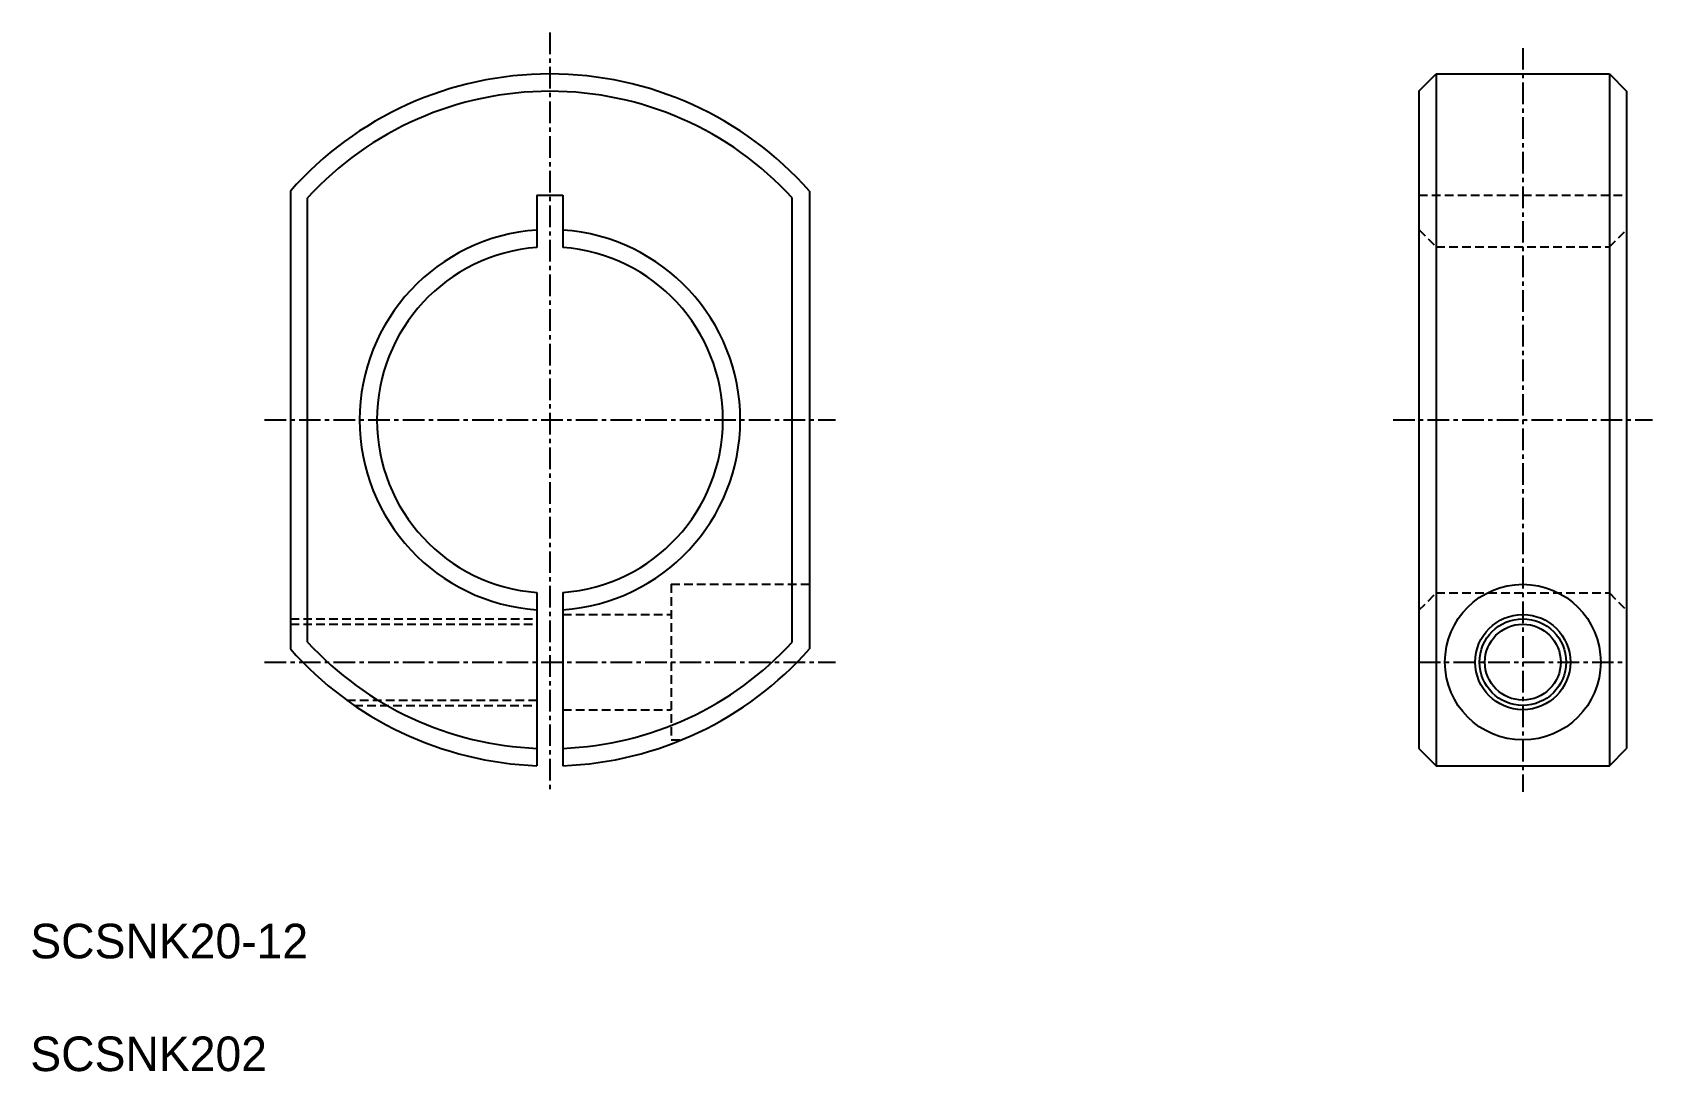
# Model space of a CAD drawing. Extents: x 58.1 to 151.7, y 77.7 to 137.8.
import ezdxf

# ---------------------------------------------------------------- set-up
doc = ezdxf.new("R2010")
doc.units = 0
doc.linetypes.add('CENTER', pattern=[2, 1.25, -0.25, 0.25, -0.25])
doc.linetypes.add('DASHED', pattern=[0.75, 0.5, -0.25])
doc.layers.get('0').update_dxf_attribs({"linetype": 'CONTINUOUS'})
doc.layers.add('CENTER', color=1, linetype='CENTER')

msp = doc.modelspace()

# ---------------------------------------------------------------- linework, layer by layer
at = {"color": 7, "linetype": 'CONTINUOUS'}
for p, q in [((138.189, 134.407), (139.189, 135.407)), ((139.189, 135.407), (149.189, 135.407)), ((139.189, 135.407), (139.189, 95.407)), ((149.189, 135.407), (149.189, 95.407)), ((149.189, 135.407), (150.189, 134.407)), ((138.189, 134.407), (138.189, 96.407)), ((150.189, 134.407), (150.189, 96.407)), ((72.964, 128.636), (72.964, 102.178)), ((87.214, 128.407), (88.714, 128.407)), ((87.214, 128.407), (87.214, 125.379)), ((88.714, 128.407), (88.714, 125.379)), ((102.964, 128.636), (102.964, 102.178)), ((73.964, 102.562), (73.964, 128.252)), ((101.964, 102.562), (101.964, 128.252)), ((87.214, 105.435), (87.214, 95.421)), ((88.714, 105.435), (88.714, 95.421)), ((138.189, 96.407), (139.189, 95.407)), ((149.189, 95.407), (150.189, 96.407)), ((139.189, 95.407), (149.189, 95.407))]:
    msp.add_line(p, q, dxfattribs=at)
at = {"color": 3, "linetype": 'DASHED'}
for p, q in [((138.189, 128.407), (150.189, 128.407)), ((138.189, 126.407), (139.189, 125.407)), ((149.189, 125.407), (150.189, 126.407)), ((139.189, 125.407), (149.189, 125.407)), ((139.189, 125.407), (139.189, 105.407)), ((149.189, 125.407), (149.189, 105.407)), ((94.964, 105.907), (102.964, 105.907)), ((94.964, 105.907), (94.964, 96.907)), ((138.189, 104.407), (139.189, 105.407)), ((139.189, 105.407), (149.189, 105.407)), ((149.189, 105.407), (150.189, 104.407)), ((88.714, 104.157), (94.964, 104.157)), ((72.964, 103.907), (87.214, 103.907)), ((72.964, 103.6), (87.214, 103.6)), ((76.226, 99.213), (87.214, 99.213)), ((76.661, 98.907), (87.214, 98.907)), ((88.714, 98.657), (94.964, 98.657)), ((94.964, 96.907), (95.563, 96.907))]:
    msp.add_line(p, q, dxfattribs=at)
at = {"color": 7, "linetype": 'CONTINUOUS'}
for radius in [4.5, 2.75, 2.193]:
    msp.add_circle((144.189, 101.407), radius, dxfattribs=at)
at = {"color": 3, "linetype": 'CONTINUOUS'}
msp.add_circle((144.189, 101.407), 2.5, dxfattribs=at)
at = {"color": 7, "linetype": 'CONTINUOUS'}
for radius, start, end in [(20, 41.40962, 138.59038), (19, 42.5369, 137.4631), (11, 93.90956, 266.09044), (11, 273.90956, 86.09044), (10, 94.30122, 265.69878), (10, 274.30122, 85.69878), (20, 221.40962, 267.8509), (19, 222.5369, 267.73774), (19, 272.26226, 317.4631), (20, 272.1491, 318.59038)]:
    msp.add_arc((87.964, 115.407), radius, start, end, dxfattribs=at)
at = {"layer": 'CENTER', "color": 1, "linetype": 'CENTER'}
for p, q in [((87.964, 137.81), (87.964, 93.921)), ((144.189, 136.907), (144.189, 93.907)), ((71.464, 115.407), (104.464, 115.407)), ((136.689, 115.407), (151.689, 115.407)), ((71.464, 101.407), (104.464, 101.407)), ((138.189, 101.407), (150.189, 101.407))]:
    msp.add_line(p, q, dxfattribs=at)

# ---------------------------------------------------------------- texts
at = {"color": 7, "linetype": 'CONTINUOUS'}
for s, p in [('SCSNK20-12', (57.935, 84.284)), ('SCSNK202', (57.935, 77.766))]:
    msp.add_text(s, height=2, dxfattribs=at).set_placement(p)

doc.saveas('drawing.dxf')
